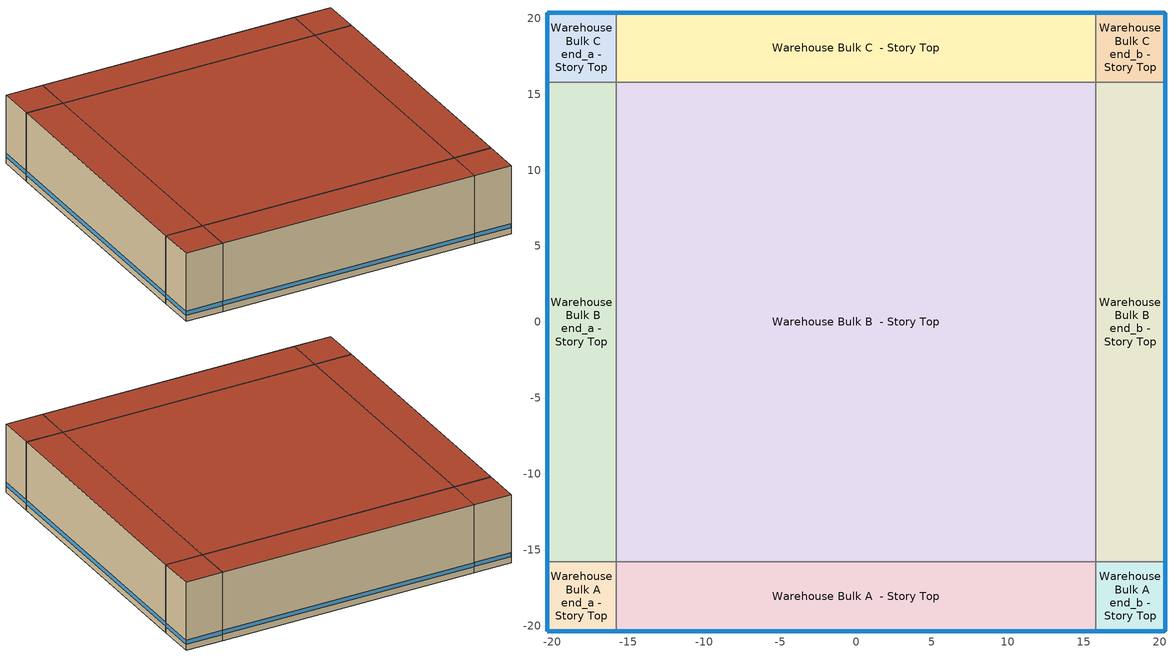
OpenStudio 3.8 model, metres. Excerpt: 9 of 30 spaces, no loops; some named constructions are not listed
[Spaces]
Warehouse Bulk A end_a - Story Top
 floor adiabatic (Typical Interior Floor): -20.35,-20.35 -20.35,-15.78 -15.78,-15.78 -15.78,-20.35 z8.53
 wall outside: -20.35,-15.78 -20.35,-20.35 -15.78,-20.35 z8.53:17.07
 wall to Warehouse Bulk B end_a - Story Top: -15.78,-15.78 -20.35,-15.78 z8.53:17.07
 wall to Warehouse Bulk A  - Story Top: -15.78,-20.35 -15.78,-15.78 z8.53:17.07
 window (Window U-0.56 SHGC 0.39): -20.35,-15.8 -20.35,-20.33 / -20.33,-20.35 -15.8,-20.35 z9.3:9.81
 roof outside: -15.78,-20.35 -15.78,-15.78 -20.35,-15.78 -20.35,-20.35 z17.07
Warehouse Bulk B end_a - Story Top
 floor adiabatic (Typical Interior Floor): -20.35,-15.78 -20.35,15.78 -15.78,15.78 -15.78,-15.78 z8.53
 wall outside: -20.35,15.78 -20.35,-15.78 z8.53:17.07
 wall to Warehouse Bulk C end_a - Story Top: -15.78,15.78 -20.35,15.78 z8.53:17.07
 wall to Warehouse Bulk B  - Story Top: -15.78,-15.78 -15.78,15.78 z8.53:17.07
 window (Window U-0.56 SHGC 0.39): -20.35,15.75 -20.35,-15.75 z9.3:9.81
 roof outside: -15.78,-15.78 -15.78,15.78 -20.35,15.78 -20.35,-15.78 z17.07
Warehouse Bulk C end_a - Story Top
 floor adiabatic (Typical Interior Floor): -20.35,15.78 -20.35,20.35 -15.78,20.35 -15.78,15.78 z8.53
 wall outside: -15.78,20.35 -20.35,20.35 -20.35,15.78 z8.53:17.07
 wall to Warehouse Bulk C  - Story Top: -15.78,15.78 -15.78,20.35 z8.53:17.07
 window (Window U-0.56 SHGC 0.39): -20.35,20.33 -20.35,15.8 / -15.8,20.35 -20.33,20.35 z9.3:9.81
 roof outside: -15.78,15.78 -15.78,20.35 -20.35,20.35 -20.35,15.78 z17.07
Warehouse Bulk A  - Story Top
 floor adiabatic (Typical Interior Floor): -15.78,-20.35 -15.78,-15.78 15.78,-15.78 15.78,-20.35 z8.53
 wall outside: -15.78,-20.35 15.78,-20.35 z8.53:17.07
 wall to Warehouse Bulk B  - Story Top: 15.78,-15.78 -15.78,-15.78 z8.53:17.07
 wall to Warehouse Bulk A end_b - Story Top: 15.78,-20.35 15.78,-15.78 z8.53:17.07
 window (Window U-0.56 SHGC 0.39): -15.75,-20.35 15.75,-20.35 z9.3:9.81
 roof outside: 15.78,-20.35 15.78,-15.78 -15.78,-15.78 -15.78,-20.35 z17.07
Warehouse Bulk B  - Story Top
 floor adiabatic (Typical Interior Floor): -15.78,-15.78 -15.78,15.78 15.78,15.78 15.78,-15.78 z8.53
 wall to Warehouse Bulk C  - Story Top: 15.78,15.78 -15.78,15.78 z8.53:17.07
 wall to Warehouse Bulk B end_b - Story Top: 15.78,-15.78 15.78,15.78 z8.53:17.07
 roof outside: 15.78,-15.78 15.78,15.78 -15.78,15.78 -15.78,-15.78 z17.07
Warehouse Bulk C  - Story Top
 floor adiabatic (Typical Interior Floor): -15.78,15.78 -15.78,20.35 15.78,20.35 15.78,15.78 z8.53
 wall outside: 15.78,20.35 -15.78,20.35 z8.53:17.07
 wall to Warehouse Bulk C end_b - Story Top: 15.78,15.78 15.78,20.35 z8.53:17.07
 window (Window U-0.56 SHGC 0.39): 15.75,20.35 -15.75,20.35 z9.3:9.81
 roof outside: 15.78,15.78 15.78,20.35 -15.78,20.35 -15.78,15.78 z17.07
Warehouse Bulk A end_b - Story Top
 floor adiabatic (Typical Interior Floor): 15.78,-20.35 15.78,-15.78 20.35,-15.78 20.35,-20.35 z8.53
 wall outside: 15.78,-20.35 20.35,-20.35 20.35,-15.78 z8.53:17.07
 wall to Warehouse Bulk B end_b - Story Top: 20.35,-15.78 15.78,-15.78 z8.53:17.07
 window (Window U-0.56 SHGC 0.39): 15.8,-20.35 20.33,-20.35 / 20.35,-20.33 20.35,-15.8 z9.3:9.81
 roof outside: 20.35,-20.35 20.35,-15.78 15.78,-15.78 15.78,-20.35 z17.07
Warehouse Bulk B end_b - Story Top
 floor adiabatic (Typical Interior Floor): 15.78,-15.78 15.78,15.78 20.35,15.78 20.35,-15.78 z8.53
 wall outside: 20.35,-15.78 20.35,15.78 z8.53:17.07
 wall to Warehouse Bulk C end_b - Story Top: 20.35,15.78 15.78,15.78 z8.53:17.07
 window (Window U-0.56 SHGC 0.39): 20.35,-15.75 20.35,15.75 z9.3:9.81
 roof outside: 20.35,-15.78 20.35,15.78 15.78,15.78 15.78,-15.78 z17.07
Warehouse Bulk C end_b - Story Top
 floor adiabatic (Typical Interior Floor): 15.78,15.78 15.78,20.35 20.35,20.35 20.35,15.78 z8.53
 wall outside: 20.35,15.78 20.35,20.35 15.78,20.35 z8.53:17.07
 window (Window U-0.56 SHGC 0.39): 20.33,20.35 15.8,20.35 / 20.35,15.8 20.35,20.33 z9.3:9.81
 roof outside: 20.35,15.78 20.35,20.35 15.78,20.35 15.78,15.78 z17.07
[Schedule:Ruleset]
Name | Default Day Schedule | Summer Design Day Schedule | Winter Design Day Schedule
Warehouse Bldg Occ | Warehouse Bldg Occ Default | Warehouse Bldg Occ Summer Design Day | Warehouse Bldg Occ Winter Design Day
Warehouse Activity | Warehouse Activity Default | Warehouse Activity Summer Design Day | Warehouse Activity Winter Design Day
Warehouse BLDG_LIGHT_STORAGE_SCH | Warehouse BLDG_LIGHT_STORAGE_SCH Default | Warehouse BLDG_LIGHT_STORAGE_SCH Summer Design Day | Warehouse BLDG_LIGHT_STORAGE_SCH Winter Design Day
Warehouse Bldg Equip | Warehouse Bldg Equip Default | Warehouse Bldg Equip Summer Design Day | Warehouse Bldg Equip Winter Design Day
Clothing Schedule | Clothing Schedule Default Winter Clothes
Warehouse BLDG_LIGHT_OFFICE_SCH | Warehouse BLDG_LIGHT_OFFICE_SCH Default | Warehouse BLDG_LIGHT_OFFICE_SCH Summer Design Day | Warehouse BLDG_LIGHT_OFFICE_SCH Winter Design Day
Warehouse Office_Plug_SCH | Warehouse Office_Plug_SCH Default | Warehouse Office_Plug_SCH Summer Design Day | Warehouse Office_Plug_SCH Winter Design Day
Warehouse HtgSetp BulkStorage | Warehouse HtgSetp BulkStorage Default | Schedule Day 2 | Schedule Day 3
Warehouse ClgSetp BulkStorage | Warehouse ClgSetp BulkStorage Default | Warehouse ClgSetp BulkStorage Summer Design Day | Warehouse ClgSetp BulkStorage Winter Design Day
Warehouse ClgSetp FineStorage | Warehouse ClgSetp FineStorage Default | Warehouse ClgSetp FineStorage Summer Design Day | Warehouse ClgSetp FineStorage Winter Design Day
Warehouse HtgSetp | Warehouse HtgSetp Default | Warehouse HtgSetp Summer Design Day | Warehouse HtgSetp Winter Design Day
Warehouse Cooling Setpoint | Warehouse Cooling Setpoint Default | Warehouse Cooling Setpoint Summer Design Day
[Schedule:Day]
Warehouse Bldg Occ Default: Average, 4, 45, 0, 5, 0, 0.0375, 5, 15, 0.075, 5, 30, 0.1125, 5, 45, 0.15, 6, 0, 0.2875, 6, 15, 0.425, 6, 30, 0.5625, 6, 45, 0.7, 7, 0, 0.75, 7, 15, 0.8, 7, 30, 0.85, 7, 45, 0.9, 10, 15, 0.9, 10, 30, 0.8, 10, 45, 0.7, 11, 0, 0.6, 11, 15, 0.5, 11, 30, 0.5875, 11, 45, 0.675, 12, 0, 0.7625, 12, 15, 0.85, 14, 45, 0.85, 15, 0, 0.6875, 15, 15, 0.525, 15, 30, 0.3625, 15, 45, 0.2, 16, 0, 0.15, 16, 15, 0.1, 16, 30, 0.05, 16, 45, 0, 24, 0, 0
Warehouse Bldg Occ Summer Design Day; Warehouse BLDG_LIGHT_STORAGE_SCH Summer Design Day; Always On Default; Clothing Schedule Default Winter Clothes; Warehouse BLDG_LIGHT_OFFICE_SCH Summer Design Day; Warehouse Office_Plug_SCH Summer Design Day: 24, 0, 1
Warehouse Bldg Occ Winter Design Day; Warehouse BLDG_LIGHT_STORAGE_SCH Winter Design Day; Work Efficiency Schedule Default; Warehouse BLDG_LIGHT_OFFICE_SCH Winter Design Day; Warehouse Office_Plug_SCH Winter Design Day: 24, 0, 0
Warehouse Bldg Occ WntrDsn|Wknd Day; 30 space(s) Occ Sch Sunday 1: Average, 11, 15, 0, 24, 0, 0
Warehouse Activity Default; autogen Warehouse Activity 0_day_sch: Average, 24, 0, 120
Warehouse Activity Winter Design Day; Warehouse Activity Summer Design Day: 24, 0, 120
Warehouse BLDG_LIGHT_STORAGE_SCH Default: Average, 11, 15, 0.1, 24, 0, 0.1
Warehouse BLDG_LIGHT_STORAGE_SCH Wkdy Day: Average, 4, 45, 0.1, 5, 0, 0.225, 5, 15, 0.35, 5, 30, 0.475, 5, 45, 0.6, 6, 0, 0.6375, 6, 15, 0.675, 6, 30, 0.7125, 6, 45, 0.75, 7, 0, 0.775, 7, 15, 0.8, 7, 30, 0.825, 7, 45, 0.85, 14, 45, 0.85, 15, 0, 0.825, 15, 15, 0.8, 15, 30, 0.775, 15, 45, 0.75, 16, 0, 0.7125, 16, 15, 0.675, 16, 30, 0.6375, 16, 45, 0.6, 17, 0, 0.475, 17, 15, 0.35, 17, 30, 0.225, 17, 45, 0.1, 24, 0, 0.1
Warehouse Bldg Equip Default: Average, 6, 15, 0.25, 16, 15, 1, 24, 0, 0.25
Warehouse Bldg Equip Summer Design Day; Warehouse Bldg Equip Winter Design Day: 8, 0, 0.25, 17, 0, 1, 24, 0, 0.25
Warehouse Bldg Equip Wknd|Hol Day: Average, 11, 15, 0.25, 24, 0, 0.25
Clothing Schedule Summer Clothes: 24, 0, 0.5
Air Velocity Schedule Default: 24, 0, 0.2
Warehouse BLDG_LIGHT_OFFICE_SCH Default: Average, 11, 15, 0.18, 24, 0, 0.18
Warehouse BLDG_LIGHT_OFFICE_SCH Wkdy Day: Average, 3, 45, 0.18, 4, 0, 0.184186, 4, 15, 0.188371, 4, 30, 0.192556, 4, 45, 0.196742, 5, 0, 0.237373, 5, 15, 0.278005, 5, 30, 0.318636, 5, 45, 0.359268, 6, 0, 0.434115, 6, 15, 0.508963, 6, 30, 0.583811, 6, 45, 0.658658, 10, 15, 0.658658, 10, 30, 0.639412, 10, 45, 0.620165, 11, 0, 0.600919, 11, 15, 0.581672, 11, 30, 0.600919, 11, 45, 0.620165, 12, 0, 0.639412, 12, 15, 0.658658, 15, 45, 0.658658, 16, 0, 0.624442, 16, 15, 0.590226, 16, 30, 0.55601, 16, 45, 0.521794, 17, 0, 0.436345, 17, 15, 0.350897, 17, 30, 0.265448, 17, 45, 0.18, 24, 0, 0.18
Warehouse Office_Plug_SCH Default: Average, 11, 15, 0.25545, 24, 0, 0.25545
Warehouse Office_Plug_SCH Wkdy Day: Average, 3, 45, 0.25545, 4, 0, 0.264289, 4, 15, 0.273128, 4, 30, 0.281967, 4, 45, 0.290807, 5, 0, 0.339274, 5, 15, 0.387742, 5, 30, 0.43621, 5, 45, 0.484677, 6, 0, 0.605847, 6, 15, 0.727016, 6, 30, 0.848186, 6, 45, 0.969355, 15, 45, 0.969355, 16, 0, 0.848186, 16, 15, 0.727016, 16, 30, 0.605847, 16, 45, 0.484677, 17, 0, 0.427371, 17, 15, 0.370064, 17, 30, 0.312757, 17, 45, 0.25545, 24, 0, 0.25545
Warehouse HtgSetp BulkStorage Default; autogen Warehouse HtgSetp BulkStorage 0_day_sch; autogen Warehouse HtgSetp FineStorage 0_day_sch: Average, 24, 0, 16.1111
Warehouse ClgSetp BulkStorage Default; autogen Warehouse ClgSetp BulkStorage 0_day_sch: Average, 24, 0, 50
Warehouse ClgSetp BulkStorage Winter Design Day; Warehouse ClgSetp BulkStorage Summer Design Day: 24, 0, 50
Warehouse ClgSetp FineStorage Default; autogen Warehouse ClgSetp FineStorage 0_day_sch: Average, 24, 0, 26.7
Warehouse ClgSetp FineStorage Winter Design Day; Warehouse ClgSetp FineStorage Summer Design Day: 24, 0, 26.7
Warehouse HtgSetp Default: Average, 4, 15, 15.6, 17, 15, 21.1, 24, 0, 15.6
Warehouse HtgSetp Sat Day: Average, 5, 15, 21.1, 17, 15, 15.6, 24, 0, 21.1
Warehouse HtgSetp Sun Day: Average, 11, 15, 15.6, 24, 0, 15.6
Warehouse HtgSetp Winter Design Day; Warehouse HtgSetp Summer Design Day: 6, 0, 15.6, 7, 0, 17.8, 8, 0, 20, 18, 0, 21, 24, 0, 15.6
Warehouse Cooling Setpoint Default: Average, 11, 15, 24, 24, 0, 24
Warehouse Cooling Setpoint Sat Day: Average, 3, 15, 24, 19, 15, 24, 24, 0, 24
Warehouse Cooling Setpoint Summer Design Day: 6, 0, 30, 17, 0, 24, 24, 0, 30
Warehouse Cooling Setpoint Wkdy|SmrDsn Day: Average, 4, 15, 24, 16, 15, 24, 24, 0, 24
Building Hours of Operation NonResidential Sunday: 11, 15, 0, 20, 30, 1, 24, 0, 0
Schedule Day 2; Schedule Day 3: 24, 0, 16.1111
[Schedule:Rule]
Schedule Rule 1: Schedule Ruleset=Warehouse Bldg Occ; Rule Order=0; Day Schedule=Warehouse Bldg Occ WntrDsn|Wknd Day; Apply Sunday=Yes; Apply Saturday=Yes; Date Specification Type=DateRange; Start Month=1; Start Day=1; End Month=12; End Day=31
Schedule Rule 2: Schedule Ruleset=Warehouse BLDG_LIGHT_STORAGE_SCH; Rule Order=0; Day Schedule=Warehouse BLDG_LIGHT_STORAGE_SCH Wkdy Day; Date Specification Type=DateRange; Start Month=1; Start Day=1; End Month=12; End Day=31; Apply Monday=Yes; Apply Tuesday=Yes; Apply Wednesday=Yes; Apply Thursday=Yes; Apply Friday=Yes
Schedule Rule 4: Schedule Ruleset=Warehouse Bldg Equip; Rule Order=0; Day Schedule=Warehouse Bldg Equip Wknd|Hol Day; Apply Sunday=Yes; Apply Saturday=Yes; Date Specification Type=DateRange; Start Month=1; Start Day=1; End Month=12; End Day=31
Schedule Rule 5: Schedule Ruleset=Clothing Schedule; Rule Order=0; Day Schedule=Clothing Schedule Summer Clothes; Date Specification Type=DateRange; Start Month=5; Start Day=1; End Month=9; End Day=30
Schedule Rule 6: Schedule Ruleset=Warehouse BLDG_LIGHT_OFFICE_SCH; Rule Order=0; Day Schedule=Warehouse BLDG_LIGHT_OFFICE_SCH Wkdy Day; Date Specification Type=DateRange; Start Month=1; Start Day=1; End Month=12; End Day=31; Apply Monday=Yes; Apply Tuesday=Yes; Apply Wednesday=Yes; Apply Thursday=Yes; Apply Friday=Yes
Schedule Rule 7: Schedule Ruleset=Warehouse Office_Plug_SCH; Rule Order=0; Day Schedule=Warehouse Office_Plug_SCH Wkdy Day; Date Specification Type=DateRange; Start Month=1; Start Day=1; End Month=12; End Day=31; Apply Monday=Yes; Apply Tuesday=Yes; Apply Wednesday=Yes; Apply Thursday=Yes; Apply Friday=Yes
Schedule Rule 8: Schedule Ruleset=Warehouse HtgSetp; Rule Order=1; Day Schedule=Warehouse HtgSetp Sat Day; Apply Saturday=Yes; Date Specification Type=DateRange; Start Month=1; Start Day=1; End Month=12; End Day=31
Schedule Rule 9: Schedule Ruleset=Warehouse HtgSetp; Rule Order=0; Day Schedule=Warehouse HtgSetp Sun Day; Apply Sunday=Yes; Date Specification Type=DateRange; Start Month=1; Start Day=1; End Month=12; End Day=31
Schedule Rule 10: Schedule Ruleset=Warehouse Cooling Setpoint; Rule Order=1; Day Schedule=Warehouse Cooling Setpoint Sat Day; Apply Saturday=Yes; Date Specification Type=DateRange; Start Month=1; Start Day=1; End Month=12; End Day=31
Schedule Rule 11: Schedule Ruleset=Warehouse Cooling Setpoint; Rule Order=0; Day Schedule=Warehouse Cooling Setpoint Wkdy|SmrDsn Day; Date Specification Type=DateRange; Start Month=1; Start Day=1; End Month=12; End Day=31; Apply Monday=Yes; Apply Tuesday=Yes; Apply Wednesday=Yes; Apply Thursday=Yes; Apply Friday=Yes
autogen Warehouse Activity 0: Schedule Ruleset=Warehouse Activity; Rule Order=0; Day Schedule=autogen Warehouse Activity 0_day_sch; Apply Sunday=Yes; Apply Saturday=Yes; Date Specification Type=SpecificDates; Apply Monday=Yes; Apply Tuesday=Yes; Apply Wednesday=Yes; Apply Thursday=Yes; Apply Friday=Yes; Specific Month 1=1; Specific Day 1=6; Specific Month 2=1; Specific Day 2=7; Specific Month 3=1; Specific Day 3=13; Specific Month 4=1; Specific Day 4=14; Specific Month 5=1; Specific Day 5=20; Specific Month 6=1; Specific Day 6=21; Specific Month 7=1; Specific Day 7=27; Specific Month 8=1; Specific Day 8=28; Specific Month 9=2; Specific Day 9=3; Specific Month 10=2; Specific Day 10=4; Specific Month 11=2; Specific Day 11=10; Specific Month 12=2; Specific Day 12=11; Specific Month 13=2; Specific Day 13=17; Specific Month 14=2; Specific Day 14=18; Specific Month 15=2; Specific Day 15=24; Specific Month 16=2; Specific Day 16=25; Specific Month 17=3; Specific Day 17=3; Specific Month 18=3; Specific Day 18=4; Specific Month 19=3; Specific Day 19=10; Specific Month 20=3; Specific Day 20=11; Specific Month 21=3; Specific Day 21=17; Specific Month 22=3; Specific Day 22=18; Specific Month 23=3; Specific Day 23=24; Specific Month 24=3; Specific Day 24=25; Specific Month 25=3; Specific Day 25=31; Specific Month 26=4; Specific Day 26=1; Specific Month 27=4; Specific Day 27=7; Specific Month 28=4; Specific Day 28=8; Specific Month 29=4; Specific Day 29=14; Specific Month 30=4; Specific Day 30=15; Specific Month 31=4; Specific Day 31=21; Specific Month 32=4; Specific Day 32=22; Specific Month 33=4; Specific Day 33=28; Specific Month 34=4; Specific Day 34=29; Specific Month 35=5; Specific Day 35=5; Specific Month 36=5; Specific Day 36=6; Specific Month 37=5; Specific Day 37=12; Specific Month 38=5; Specific Day 38=13; Specific Month 39=5; Specific Day 39=19; Specific Month 40=5; Specific Day 40=20; Specific Month 41=5; Specific Day 41=26; Specific Month 42=5; Specific Day 42=27; Specific Month 43=6; Specific Day 43=2; Specific Month 44=6; Specific Day 44=3; Specific Month 45=6; Specific Day 45=9; Specific Month 46=6; Specific Day 46=10; Specific Month 47=6; Specific Day 47=16; Specific Month 48=6; Specific Day 48=17; Specific Month 49=6; Specific Day 49=23; Specific Month 50=6; Specific Day 50=24; Specific Month 51=6; Specific Day 51=30; Specific Month 52=7; Specific Day 52=1; Specific Month 53=7; Specific Day 53=7; Specific Month 54=7; Specific Day 54=8; Specific Month 55=7; Specific Day 55=14; Specific Month 56=7; Specific Day 56=15; Specific Month 57=7; Specific Day 57=21; Specific Month 58=7; Specific Day 58=22; Specific Month 59=7; Specific Day 59=28; Specific Month 60=7; Specific Day 60=29; Specific Month 61=8; Specific Day 61=4; Specific Month 62=8; Specific Day 62=5; Specific Month 63=8; Specific Day 63=11; Specific Month 64=8; Specific Day 64=12; Specific Month 65=8; Specific Day 65=18; Specific Month 66=8; Specific Day 66=19; Specific Month 67=8; Specific Day 67=25; Specific Month 68=8; Specific Day 68=26; Specific Month 69=9; Specific Day 69=1; Specific Month 70=9; Specific Day 70=2; Specific Month 71=9; Specific Day 71=8; Specific Month 72=9; Specific Day 72=9; Specific Month 73=9; Specific Day 73=15; Specific Month 74=9; Specific Day 74=16; Specific Month 75=9; Specific Day 75=22; Specific Month 76=9; Specific Day 76=23; Specific Month 77=9; Specific Day 77=29; Specific Month 78=9; Specific Day 78=30; Specific Month 79=10; Specific Day 79=6; Specific Month 80=10; Specific Day 80=7; Specific Month 81=10; Specific Day 81=13; Specific Month 82=10; Specific Day 82=14; Specific Month 83=10; Specific Day 83=20; Specific Month 84=10; Specific Day 84=21; Specific Month 85=10; Specific Day 85=27; Specific Month 86=10; Specific Day 86=28; Specific Month 87=11; Specific Day 87=3; Specific Month 88=11; Specific Day 88=4; Specific Month 89=11; Specific Day 89=10; Specific Month 90=11; Specific Day 90=11; Specific Month 91=11; Specific Day 91=17; Specific Month 92=11; Specific Day 92=18; Specific Month 93=11; Specific Day 93=24; Specific Month 94=11; Specific Day 94=25; Specific Month 95=12; Specific Day 95=1; Specific Month 96=12; Specific Day 96=2; Specific Month 97=12; Specific Day 97=8; Specific Month 98=12; Specific Day 98=9; Specific Month 99=12; Specific Day 99=15; Specific Month 100=12; Specific Day 100=16; Specific Month 101=12; Specific Day 101=22; Specific Month 102=12; Specific Day 102=23; Specific Month 103=12; Specific Day 103=29; Specific Month 104=12; Specific Day 104=30
autogen Warehouse ClgSetp BulkStorage 0: Schedule Ruleset=Warehouse ClgSetp BulkStorage; Rule Order=0; Day Schedule=autogen Warehouse ClgSetp BulkStorage 0_day_sch; Apply Sunday=Yes; Apply Saturday=Yes; Date Specification Type=SpecificDates; Apply Monday=Yes; Apply Tuesday=Yes; Apply Wednesday=Yes; Apply Thursday=Yes; Apply Friday=Yes; Specific Month 1=1; Specific Day 1=6; Specific Month 2=1; Specific Day 2=7; Specific Month 3=1; Specific Day 3=13; Specific Month 4=1; Specific Day 4=14; Specific Month 5=1; Specific Day 5=20; Specific Month 6=1; Specific Day 6=21; Specific Month 7=1; Specific Day 7=27; Specific Month 8=1; Specific Day 8=28; Specific Month 9=2; Specific Day 9=3; Specific Month 10=2; Specific Day 10=4; Specific Month 11=2; Specific Day 11=10; Specific Month 12=2; Specific Day 12=11; Specific Month 13=2; Specific Day 13=17; Specific Month 14=2; Specific Day 14=18; Specific Month 15=2; Specific Day 15=24; Specific Month 16=2; Specific Day 16=25; Specific Month 17=3; Specific Day 17=3; Specific Month 18=3; Specific Day 18=4; Specific Month 19=3; Specific Day 19=10; Specific Month 20=3; Specific Day 20=11; Specific Month 21=3; Specific Day 21=17; Specific Month 22=3; Specific Day 22=18; Specific Month 23=3; Specific Day 23=24; Specific Month 24=3; Specific Day 24=25; Specific Month 25=3; Specific Day 25=31; Specific Month 26=4; Specific Day 26=1; Specific Month 27=4; Specific Day 27=7; Specific Month 28=4; Specific Day 28=8; Specific Month 29=4; Specific Day 29=14; Specific Month 30=4; Specific Day 30=15; Specific Month 31=4; Specific Day 31=21; Specific Month 32=4; Specific Day 32=22; Specific Month 33=4; Specific Day 33=28; Specific Month 34=4; Specific Day 34=29; Specific Month 35=5; Specific Day 35=5; Specific Month 36=5; Specific Day 36=6; Specific Month 37=5; Specific Day 37=12; Specific Month 38=5; Specific Day 38=13; Specific Month 39=5; Specific Day 39=19; Specific Month 40=5; Specific Day 40=20; Specific Month 41=5; Specific Day 41=26; Specific Month 42=5; Specific Day 42=27; Specific Month 43=6; Specific Day 43=2; Specific Month 44=6; Specific Day 44=3; Specific Month 45=6; Specific Day 45=9; Specific Month 46=6; Specific Day 46=10; Specific Month 47=6; Specific Day 47=16; Specific Month 48=6; Specific Day 48=17; Specific Month 49=6; Specific Day 49=23; Specific Month 50=6; Specific Day 50=24; Specific Month 51=6; Specific Day 51=30; Specific Month 52=7; Specific Day 52=1; Specific Month 53=7; Specific Day 53=7; Specific Month 54=7; Specific Day 54=8; Specific Month 55=7; Specific Day 55=14; Specific Month 56=7; Specific Day 56=15; Specific Month 57=7; Specific Day 57=21; Specific Month 58=7; Specific Day 58=22; Specific Month 59=7; Specific Day 59=28; Specific Month 60=7; Specific Day 60=29; Specific Month 61=8; Specific Day 61=4; Specific Month 62=8; Specific Day 62=5; Specific Month 63=8; Specific Day 63=11; Specific Month 64=8; Specific Day 64=12; Specific Month 65=8; Specific Day 65=18; Specific Month 66=8; Specific Day 66=19; Specific Month 67=8; Specific Day 67=25; Specific Month 68=8; Specific Day 68=26; Specific Month 69=9; Specific Day 69=1; Specific Month 70=9; Specific Day 70=2; Specific Month 71=9; Specific Day 71=8; Specific Month 72=9; Specific Day 72=9; Specific Month 73=9; Specific Day 73=15; Specific Month 74=9; Specific Day 74=16; Specific Month 75=9; Specific Day 75=22; Specific Month 76=9; Specific Day 76=23; Specific Month 77=9; Specific Day 77=29; Specific Month 78=9; Specific Day 78=30; Specific Month 79=10; Specific Day 79=6; Specific Month 80=10; Specific Day 80=7; Specific Month 81=10; Specific Day 81=13; Specific Month 82=10; Specific Day 82=14; Specific Month 83=10; Specific Day 83=20; Specific Month 84=10; Specific Day 84=21; Specific Month 85=10; Specific Day 85=27; Specific Month 86=10; Specific Day 86=28; Specific Month 87=11; Specific Day 87=3; Specific Month 88=11; Specific Day 88=4; Specific Month 89=11; Specific Day 89=10; Specific Month 90=11; Specific Day 90=11; Specific Month 91=11; Specific Day 91=17; Specific Month 92=11; Specific Day 92=18; Specific Month 93=11; Specific Day 93=24; Specific Month 94=11; Specific Day 94=25; Specific Month 95=12; Specific Day 95=1; Specific Month 96=12; Specific Day 96=2; Specific Month 97=12; Specific Day 97=8; Specific Month 98=12; Specific Day 98=9; Specific Month 99=12; Specific Day 99=15; Specific Month 100=12; Specific Day 100=16; Specific Month 101=12; Specific Day 101=22; Specific Month 102=12; Specific Day 102=23; Specific Month 103=12; Specific Day 103=29; Specific Month 104=12; Specific Day 104=30
autogen Warehouse ClgSetp FineStorage 0: Schedule Ruleset=Warehouse ClgSetp FineStorage; Rule Order=0; Day Schedule=autogen Warehouse ClgSetp FineStorage 0_day_sch; Apply Sunday=Yes; Apply Saturday=Yes; Date Specification Type=SpecificDates; Apply Monday=Yes; Apply Tuesday=Yes; Apply Wednesday=Yes; Apply Thursday=Yes; Apply Friday=Yes; Specific Month 1=1; Specific Day 1=6; Specific Month 2=1; Specific Day 2=7; Specific Month 3=1; Specific Day 3=13; Specific Month 4=1; Specific Day 4=14; Specific Month 5=1; Specific Day 5=20; Specific Month 6=1; Specific Day 6=21; Specific Month 7=1; Specific Day 7=27; Specific Month 8=1; Specific Day 8=28; Specific Month 9=2; Specific Day 9=3; Specific Month 10=2; Specific Day 10=4; Specific Month 11=2; Specific Day 11=10; Specific Month 12=2; Specific Day 12=11; Specific Month 13=2; Specific Day 13=17; Specific Month 14=2; Specific Day 14=18; Specific Month 15=2; Specific Day 15=24; Specific Month 16=2; Specific Day 16=25; Specific Month 17=3; Specific Day 17=3; Specific Month 18=3; Specific Day 18=4; Specific Month 19=3; Specific Day 19=10; Specific Month 20=3; Specific Day 20=11; Specific Month 21=3; Specific Day 21=17; Specific Month 22=3; Specific Day 22=18; Specific Month 23=3; Specific Day 23=24; Specific Month 24=3; Specific Day 24=25; Specific Month 25=3; Specific Day 25=31; Specific Month 26=4; Specific Day 26=1; Specific Month 27=4; Specific Day 27=7; Specific Month 28=4; Specific Day 28=8; Specific Month 29=4; Specific Day 29=14; Specific Month 30=4; Specific Day 30=15; Specific Month 31=4; Specific Day 31=21; Specific Month 32=4; Specific Day 32=22; Specific Month 33=4; Specific Day 33=28; Specific Month 34=4; Specific Day 34=29; Specific Month 35=5; Specific Day 35=5; Specific Month 36=5; Specific Day 36=6; Specific Month 37=5; Specific Day 37=12; Specific Month 38=5; Specific Day 38=13; Specific Month 39=5; Specific Day 39=19; Specific Month 40=5; Specific Day 40=20; Specific Month 41=5; Specific Day 41=26; Specific Month 42=5; Specific Day 42=27; Specific Month 43=6; Specific Day 43=2; Specific Month 44=6; Specific Day 44=3; Specific Month 45=6; Specific Day 45=9; Specific Month 46=6; Specific Day 46=10; Specific Month 47=6; Specific Day 47=16; Specific Month 48=6; Specific Day 48=17; Specific Month 49=6; Specific Day 49=23; Specific Month 50=6; Specific Day 50=24; Specific Month 51=6; Specific Day 51=30; Specific Month 52=7; Specific Day 52=1; Specific Month 53=7; Specific Day 53=7; Specific Month 54=7; Specific Day 54=8; Specific Month 55=7; Specific Day 55=14; Specific Month 56=7; Specific Day 56=15; Specific Month 57=7; Specific Day 57=21; Specific Month 58=7; Specific Day 58=22; Specific Month 59=7; Specific Day 59=28; Specific Month 60=7; Specific Day 60=29; Specific Month 61=8; Specific Day 61=4; Specific Month 62=8; Specific Day 62=5; Specific Month 63=8; Specific Day 63=11; Specific Month 64=8; Specific Day 64=12; Specific Month 65=8; Specific Day 65=18; Specific Month 66=8; Specific Day 66=19; Specific Month 67=8; Specific Day 67=25; Specific Month 68=8; Specific Day 68=26; Specific Month 69=9; Specific Day 69=1; Specific Month 70=9; Specific Day 70=2; Specific Month 71=9; Specific Day 71=8; Specific Month 72=9; Specific Day 72=9; Specific Month 73=9; Specific Day 73=15; Specific Month 74=9; Specific Day 74=16; Specific Month 75=9; Specific Day 75=22; Specific Month 76=9; Specific Day 76=23; Specific Month 77=9; Specific Day 77=29; Specific Month 78=9; Specific Day 78=30; Specific Month 79=10; Specific Day 79=6; Specific Month 80=10; Specific Day 80=7; Specific Month 81=10; Specific Day 81=13; Specific Month 82=10; Specific Day 82=14; Specific Month 83=10; Specific Day 83=20; Specific Month 84=10; Specific Day 84=21; Specific Month 85=10; Specific Day 85=27; Specific Month 86=10; Specific Day 86=28; Specific Month 87=11; Specific Day 87=3; Specific Month 88=11; Specific Day 88=4; Specific Month 89=11; Specific Day 89=10; Specific Month 90=11; Specific Day 90=11; Specific Month 91=11; Specific Day 91=17; Specific Month 92=11; Specific Day 92=18; Specific Month 93=11; Specific Day 93=24; Specific Month 94=11; Specific Day 94=25; Specific Month 95=12; Specific Day 95=1; Specific Month 96=12; Specific Day 96=2; Specific Month 97=12; Specific Day 97=8; Specific Month 98=12; Specific Day 98=9; Specific Month 99=12; Specific Day 99=15; Specific Month 100=12; Specific Day 100=16; Specific Month 101=12; Specific Day 101=22; Specific Month 102=12; Specific Day 102=23; Specific Month 103=12; Specific Day 103=29; Specific Month 104=12; Specific Day 104=30
autogen Warehouse HtgSetp BulkStorage 0: Schedule Ruleset=Warehouse HtgSetp BulkStorage; Rule Order=0; Day Schedule=autogen Warehouse HtgSetp BulkStorage 0_day_sch; Apply Sunday=Yes; Apply Saturday=Yes; Date Specification Type=SpecificDates; Apply Monday=Yes; Apply Tuesday=Yes; Apply Wednesday=Yes; Apply Thursday=Yes; Apply Friday=Yes; Specific Month 1=1; Specific Day 1=6; Specific Month 2=1; Specific Day 2=7; Specific Month 3=1; Specific Day 3=13; Specific Month 4=1; Specific Day 4=14; Specific Month 5=1; Specific Day 5=20; Specific Month 6=1; Specific Day 6=21; Specific Month 7=1; Specific Day 7=27; Specific Month 8=1; Specific Day 8=28; Specific Month 9=2; Specific Day 9=3; Specific Month 10=2; Specific Day 10=4; Specific Month 11=2; Specific Day 11=10; Specific Month 12=2; Specific Day 12=11; Specific Month 13=2; Specific Day 13=17; Specific Month 14=2; Specific Day 14=18; Specific Month 15=2; Specific Day 15=24; Specific Month 16=2; Specific Day 16=25; Specific Month 17=3; Specific Day 17=3; Specific Month 18=3; Specific Day 18=4; Specific Month 19=3; Specific Day 19=10; Specific Month 20=3; Specific Day 20=11; Specific Month 21=3; Specific Day 21=17; Specific Month 22=3; Specific Day 22=18; Specific Month 23=3; Specific Day 23=24; Specific Month 24=3; Specific Day 24=25; Specific Month 25=3; Specific Day 25=31; Specific Month 26=4; Specific Day 26=1; Specific Month 27=4; Specific Day 27=7; Specific Month 28=4; Specific Day 28=8; Specific Month 29=4; Specific Day 29=14; Specific Month 30=4; Specific Day 30=15; Specific Month 31=4; Specific Day 31=21; Specific Month 32=4; Specific Day 32=22; Specific Month 33=4; Specific Day 33=28; Specific Month 34=4; Specific Day 34=29; Specific Month 35=5; Specific Day 35=5; Specific Month 36=5; Specific Day 36=6; Specific Month 37=5; Specific Day 37=12; Specific Month 38=5; Specific Day 38=13; Specific Month 39=5; Specific Day 39=19; Specific Month 40=5; Specific Day 40=20; Specific Month 41=5; Specific Day 41=26; Specific Month 42=5; Specific Day 42=27; Specific Month 43=6; Specific Day 43=2; Specific Month 44=6; Specific Day 44=3; Specific Month 45=6; Specific Day 45=9; Specific Month 46=6; Specific Day 46=10; Specific Month 47=6; Specific Day 47=16; Specific Month 48=6; Specific Day 48=17; Specific Month 49=6; Specific Day 49=23; Specific Month 50=6; Specific Day 50=24; Specific Month 51=6; Specific Day 51=30; Specific Month 52=7; Specific Day 52=1; Specific Month 53=7; Specific Day 53=7; Specific Month 54=7; Specific Day 54=8; Specific Month 55=7; Specific Day 55=14; Specific Month 56=7; Specific Day 56=15; Specific Month 57=7; Specific Day 57=21; Specific Month 58=7; Specific Day 58=22; Specific Month 59=7; Specific Day 59=28; Specific Month 60=7; Specific Day 60=29; Specific Month 61=8; Specific Day 61=4; Specific Month 62=8; Specific Day 62=5; Specific Month 63=8; Specific Day 63=11; Specific Month 64=8; Specific Day 64=12; Specific Month 65=8; Specific Day 65=18; Specific Month 66=8; Specific Day 66=19; Specific Month 67=8; Specific Day 67=25; Specific Month 68=8; Specific Day 68=26; Specific Month 69=9; Specific Day 69=1; Specific Month 70=9; Specific Day 70=2; Specific Month 71=9; Specific Day 71=8; Specific Month 72=9; Specific Day 72=9; Specific Month 73=9; Specific Day 73=15; Specific Month 74=9; Specific Day 74=16; Specific Month 75=9; Specific Day 75=22; Specific Month 76=9; Specific Day 76=23; Specific Month 77=9; Specific Day 77=29; Specific Month 78=9; Specific Day 78=30; Specific Month 79=10; Specific Day 79=6; Specific Month 80=10; Specific Day 80=7; Specific Month 81=10; Specific Day 81=13; Specific Month 82=10; Specific Day 82=14; Specific Month 83=10; Specific Day 83=20; Specific Month 84=10; Specific Day 84=21; Specific Month 85=10; Specific Day 85=27; Specific Month 86=10; Specific Day 86=28; Specific Month 87=11; Specific Day 87=3; Specific Month 88=11; Specific Day 88=4; Specific Month 89=11; Specific Day 89=10; Specific Month 90=11; Specific Day 90=11; Specific Month 91=11; Specific Day 91=17; Specific Month 92=11; Specific Day 92=18; Specific Month 93=11; Specific Day 93=24; Specific Month 94=11; Specific Day 94=25; Specific Month 95=12; Specific Day 95=1; Specific Month 96=12; Specific Day 96=2; Specific Month 97=12; Specific Day 97=8; Specific Month 98=12; Specific Day 98=9; Specific Month 99=12; Specific Day 99=15; Specific Month 100=12; Specific Day 100=16; Specific Month 101=12; Specific Day 101=22; Specific Month 102=12; Specific Day 102=23; Specific Month 103=12; Specific Day 103=29; Specific Month 104=12; Specific Day 104=30
